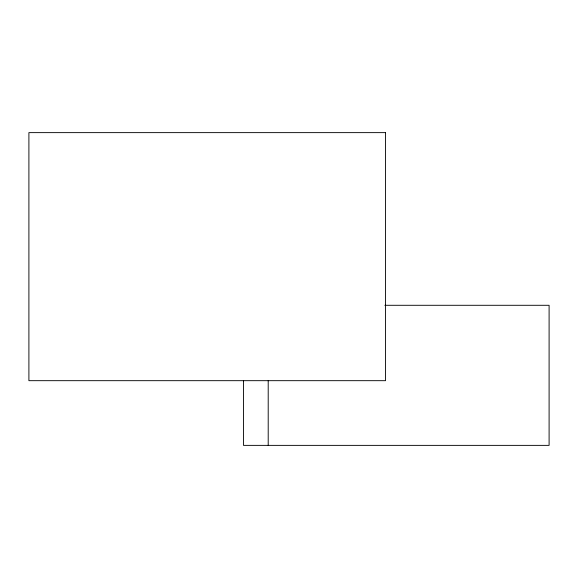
<?xml version="1.0" encoding="UTF-8"?>
<svg xmlns="http://www.w3.org/2000/svg" width="578" height="578" viewBox="0 0 578 578"><rect width="100%" height="100%" fill="white"/><g stroke="black" fill="none" stroke-linecap="round" stroke-linejoin="round"><path stroke-width="0.87" d="M384.832 305.292L549.1 305.292L549.1 445.371L243.483 445.371L243.483 380.714M268.206 380.678L268.206 445.371M385.533 132.629L28.9 132.629L28.9 380.678L385.533 380.678L385.533 132.629"/></g></svg>
